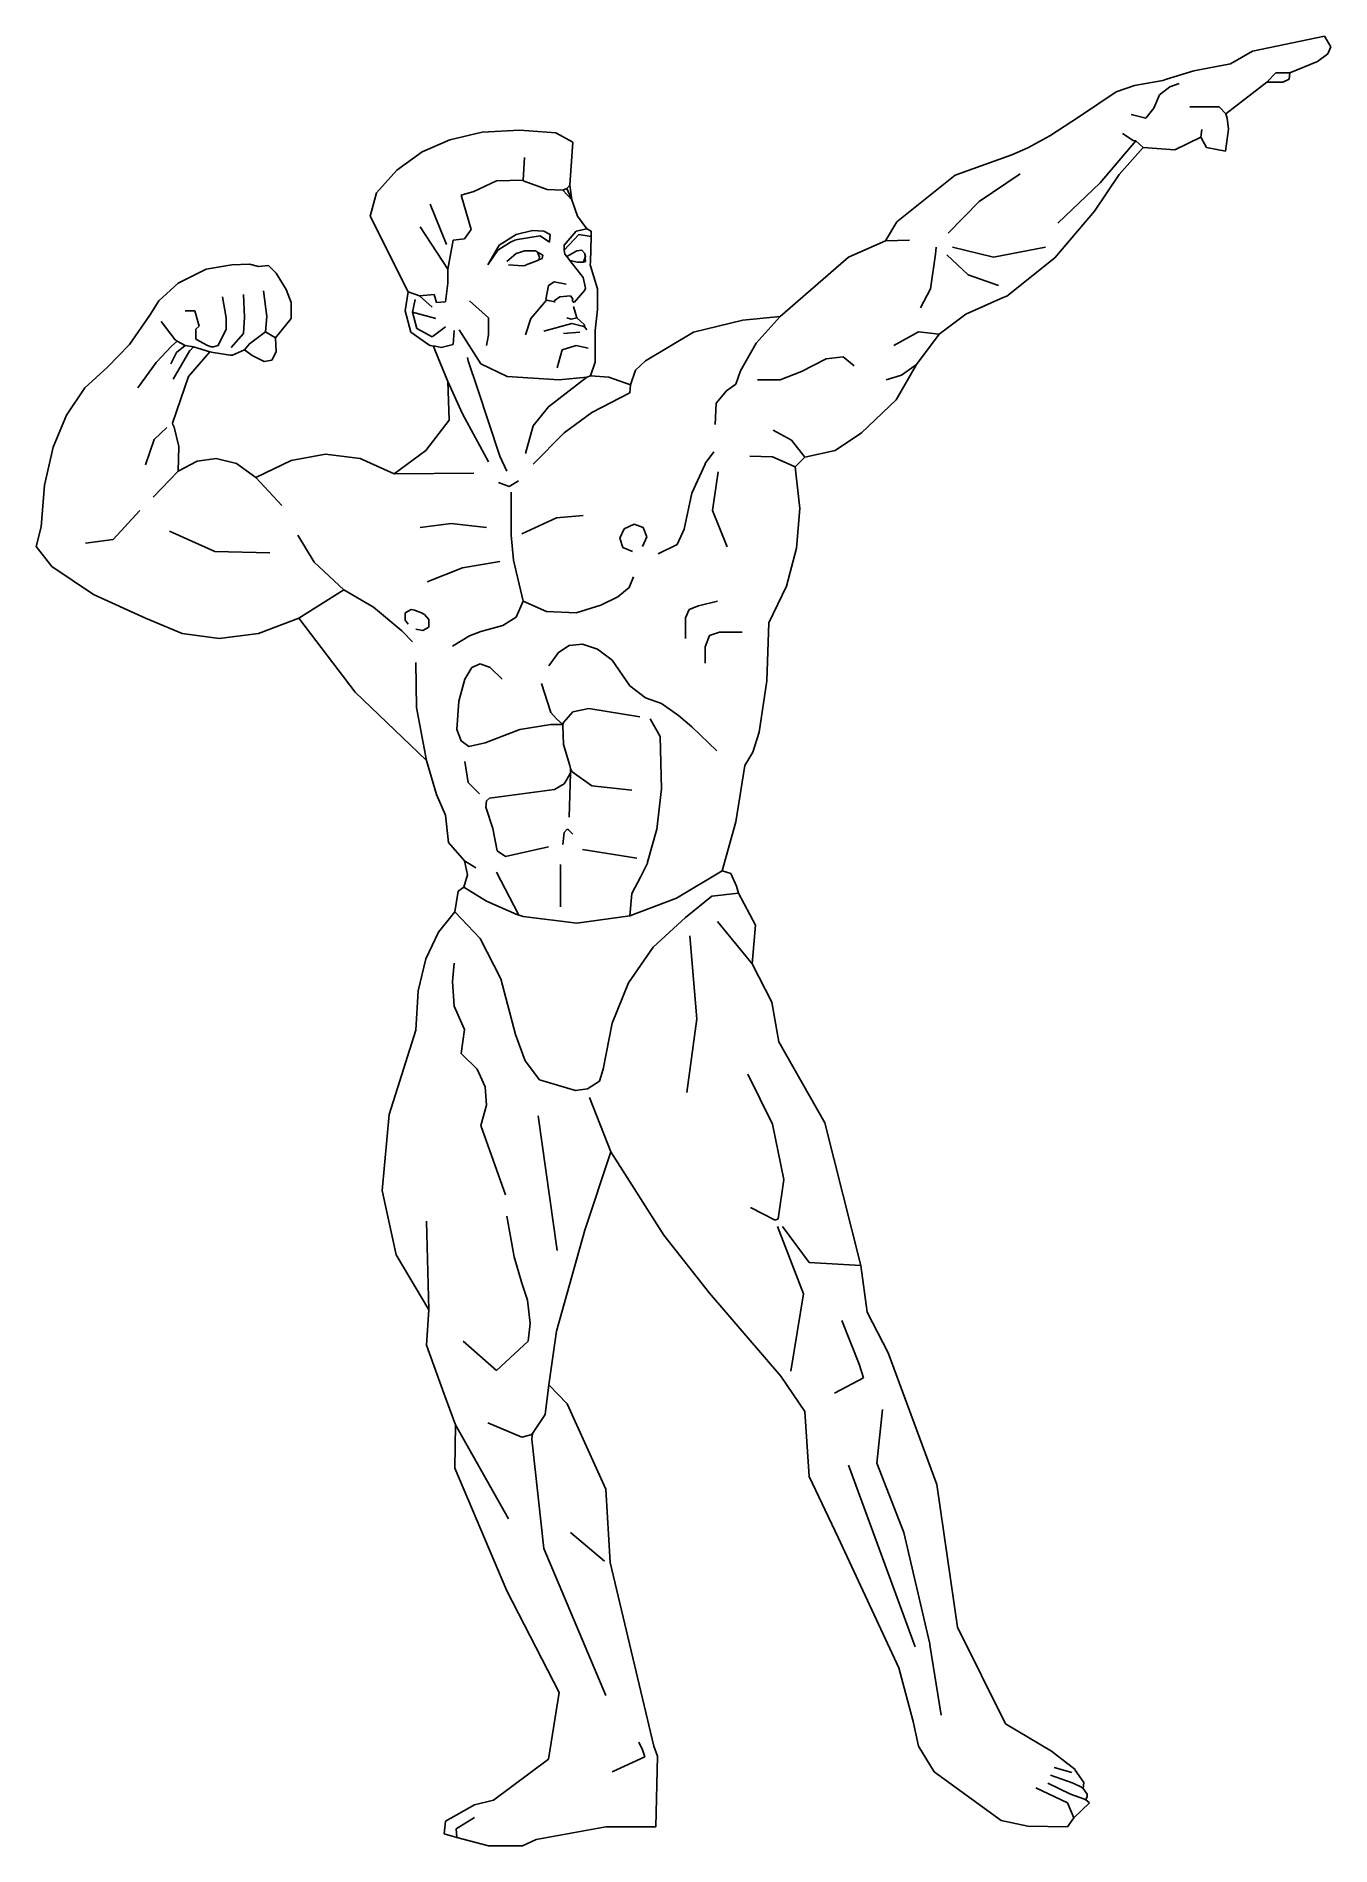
# Model space of a CAD drawing. Header units: millimetres. Extents: x 5995 to 7416, y 850 to 2836.
import ezdxf

# ---------------------------------------------------------------- set-up
doc = ezdxf.new("R2010")
doc.units = ezdxf.units.MM
doc.header["$MEASUREMENT"] = 0

msp = doc.modelspace()

# ---------------------------------------------------------------- linework, layer by layer
for p, q in [((7329.6, 2819.1), (7408.6, 2835.7)), ((7408.6, 2835.7), (7415.5, 2823.9)), ((7415.5, 2823.9), (7412.1, 2816.3)), ((7265.1, 2797.6), (7305.3, 2805.2)), ((7305.3, 2805.2), (7329.6, 2819.1)), ((7401, 2808), (7370.5, 2795.5)), ((7412.1, 2816.3), (7401, 2808)), ((7179.9, 2774.7), (7200, 2781.7)), ((7200, 2781.7), (7231.2, 2787.2)), ((7231.2, 2787.2), (7235.3, 2788.6)), ((7235.3, 2788.6), (7265.1, 2797.6)), ((7238.8, 2780.3), (7249.2, 2783.7)), ((7345.5, 2785.1), (7300.5, 2750.5)), ((7355.2, 2795.5), (7345.5, 2785.1)), ((7345.5, 2785.1), (7362.9, 2785.1)), ((7370.5, 2795.5), (7355.2, 2795.5)), ((7362.9, 2785.1), (7369.8, 2788.6)), ((7369.8, 2788.6), (7370.5, 2795.5)), ((7139.7, 2747.7), (7179.9, 2774.7)), ((7221.5, 2756.7), (7227.7, 2771.3)), ((7227.7, 2771.3), (7238.8, 2780.3)), ((7107.1, 2726.2), (7139.7, 2747.7)), ((7196.5, 2749.8), (7212.5, 2745.6)), ((7212.5, 2745.6), (7221.5, 2756.7)), ((7292.9, 2758.1), (7261, 2758.1)), ((7300.5, 2750.5), (7292.9, 2758.1)), ((7301.9, 2745.6), (7300.5, 2750.5)), ((7303.3, 2733.8), (7301.9, 2745.6)), ((6448.8, 2722.1), (6418.3, 2708.9)), ((6484.1, 2730.4), (6448.8, 2722.1)), ((6525.7, 2732.5), (6484.1, 2730.4)), ((6565.2, 2729.7), (6525.7, 2732.5)), ((6583.9, 2719.3), (6565.2, 2729.7)), ((7082.9, 2713.1), (7107.1, 2726.2)), ((7186.8, 2729), (7198.6, 2721.4)), ((7198.6, 2721.4), (7201.4, 2720.7)), ((7244.3, 2711), (7272.8, 2724.8)), ((7272.8, 2724.8), (7274.1, 2733.2)), ((7272.8, 2724.8), (7279, 2713.7)), ((7299.8, 2709.6), (7303.3, 2733.8)), ((6418.3, 2708.9), (6390.6, 2688.8)), ((6529.2, 2677.7), (6530.6, 2702.7)), ((6580.5, 2672.2), (6583.9, 2719.3)), ((7003.2, 2683.3), (7065.6, 2705.4)), ((7065.6, 2705.4), (7082.9, 2713.1)), ((7162.6, 2674.9), (7201.4, 2720.7)), ((7183.4, 2683.9), (7209.7, 2713.7)), ((7201.4, 2720.7), (7209.7, 2713.7)), ((7209.7, 2713.7), (7244.3, 2711)), ((7279, 2713.7), (7299.8, 2709.6)), ((6390.6, 2688.8), (6368.4, 2663.9)), ((6939.4, 2632), (7003.2, 2683.3)), ((7029.5, 2654.2), (7074.6, 2684.6)), ((7156.3, 2643.8), (7183.4, 2683.9)), ((6368.4, 2663.9), (6361.5, 2638.2)), ((6475.1, 2665.2), (6461.3, 2661.1)), ((6500.1, 2677), (6475.1, 2665.2)), ((6529.2, 2677.7), (6500.1, 2677)), ((6529.2, 2677), (6529.2, 2677.7)), ((6555.5, 2667.3), (6529.2, 2677)), ((6572.8, 2666.6), (6555.5, 2667.3)), ((6577, 2668.7), (6572.8, 2666.6)), ((6582.5, 2656.2), (6572.8, 2666.6)), ((6580.5, 2672.2), (6577, 2668.7)), ((6577, 2668.7), (6582.5, 2656.2)), ((6582.5, 2656.2), (6580.5, 2672.2)), ((7116.1, 2630.6), (7162.6, 2674.9)), ((6445.3, 2607), (6427.3, 2651.4)), ((6461.3, 2661.1), (6472.3, 2623.7)), ((6588.8, 2638.2), (6582.5, 2656.2)), ((6995.6, 2619.5), (7029.5, 2654.2)), ((7112.7, 2592.5), (7156.3, 2643.8)), ((6361.5, 2638.2), (6403, 2555.1)), ((6446.7, 2580), (6416.2, 2626.4)), ((6472.3, 2623.7), (6464.7, 2613.3)), ((6521.6, 2618.1), (6539.6, 2622.3)), ((6539.6, 2622.3), (6552, 2621.6)), ((6599.2, 2624.4), (6587.4, 2621.6)), ((6599.2, 2624.4), (6588.8, 2638.2)), ((6604, 2621.6), (6599.2, 2624.4)), ((6927, 2611.2), (6939.4, 2632)), ((6452.3, 2611.9), (6446.7, 2580)), ((6464.7, 2613.3), (6452.3, 2611.9)), ((6490.4, 2584.9), (6502.8, 2606.3)), ((6515.3, 2609.8), (6501.5, 2600.8)), ((6502.8, 2606.3), (6521.6, 2618.1)), ((6520.2, 2611.9), (6515.3, 2609.8)), ((6522.9, 2612.6), (6520.2, 2611.9)), ((6547.9, 2616.7), (6522.9, 2612.6)), ((6558.3, 2609.8), (6547.9, 2616.7)), ((6552, 2621.6), (6559, 2618.1)), ((6559, 2618.1), (6558.3, 2610.5)), ((6558.3, 2610.5), (6558.3, 2609.8)), ((6587.4, 2621.6), (6574.2, 2606.3)), ((6574.2, 2600.8), (6590.2, 2618.1)), ((6574.2, 2606.3), (6574.2, 2600.8)), ((6590.2, 2618.1), (6604, 2616)), ((6603.3, 2587.6), (6604, 2616)), ((6604, 2616), (6604, 2621.6)), ((6927, 2611.2), (6886.1, 2593.2)), ((6953.3, 2611.9), (6927, 2611.2)), ((6981.7, 2596.6), (6982.4, 2604.3)), ((7045.5, 2593.2), (7000.4, 2604.3)), ((7102.3, 2604.3), (7045.5, 2593.2)), ((6209.7, 2584.9), (6181.3, 2580)), ((6229.1, 2585.5), (6209.7, 2584.9)), ((6238.8, 2582.8), (6229.1, 2585.5)), ((6249.9, 2584.2), (6238.8, 2582.8)), ((6258.2, 2575.8), (6249.9, 2584.2)), ((6501.5, 2600.8), (6490.4, 2584.9)), ((6521.6, 2597.3), (6511.2, 2588.3)), ((6513.2, 2584.9), (6528.5, 2583.5)), ((6526.4, 2598.7), (6521.6, 2597.3)), ((6530.6, 2600.1), (6526.4, 2598.7)), ((6528.5, 2583.5), (6530.6, 2584.2)), ((6533.3, 2600.1), (6530.6, 2600.1)), ((6530.6, 2584.2), (6531.9, 2584.2)), ((6531.9, 2584.2), (6532.6, 2584.9)), ((6532.6, 2584.9), (6544.4, 2589)), ((6542.3, 2600.1), (6533.3, 2600.1)), ((6544.4, 2599.4), (6542.3, 2600.1)), ((6545.1, 2598.7), (6544.4, 2599.4)), ((6544.4, 2589), (6546.5, 2590.4)), ((6547.2, 2593.2), (6545.1, 2598.7)), ((6550.7, 2595.2), (6545.1, 2598.7)), ((6546.5, 2590.4), (6547.2, 2593.2)), ((6546.5, 2590.4), (6550, 2591.8)), ((6550, 2591.8), (6550.7, 2595.2)), ((6574.9, 2596.6), (6574.2, 2600.8)), ((6577, 2593.9), (6574.9, 2596.6)), ((6588.1, 2600.1), (6577, 2593.9)), ((6577, 2593.9), (6580.5, 2589.7)), ((6580.5, 2589.7), (6588.8, 2587.6)), ((6595, 2571), (6580.5, 2589.7)), ((6593.6, 2600.8), (6588.1, 2600.1)), ((6588.8, 2587.6), (6595, 2587.6)), ((6597.1, 2597.3), (6593.6, 2600.8)), ((6595, 2587.6), (6595.7, 2589)), ((6595, 2587.6), (6597.8, 2588.3)), ((6595.7, 2589), (6597.8, 2593.9)), ((6597.8, 2593.9), (6597.1, 2597.3)), ((6597.8, 2588.3), (6597.1, 2597.3)), ((6602.6, 2584.9), (6603.3, 2587.6)), ((6610.9, 2558.5), (6602.6, 2584.9)), ((6886.1, 2593.2), (6816.8, 2532.9)), ((6976.2, 2558.5), (6981.7, 2596.6)), ((6994.2, 2595.9), (7017.7, 2573.8)), ((7060, 2550.2), (7112.7, 2592.5)), ((6150.8, 2564.8), (6129.3, 2545.3)), ((6181.3, 2580), (6150.8, 2564.8)), ((6269.3, 2557.8), (6258.2, 2575.8)), ((6446.7, 2564.8), (6443.9, 2544)), ((6446.7, 2580), (6446.7, 2564.8)), ((6556.9, 2562), (6563.1, 2566.1)), ((6563.1, 2566.1), (6576.3, 2563.4)), ((6597.8, 2559.2), (6595, 2571)), ((7017.7, 2573.8), (7051, 2562)), ((6129.3, 2545.3), (6119.6, 2529.4)), ((6203.5, 2526.6), (6199.3, 2549.5)), ((6222.2, 2552.3), (6223.6, 2527.3)), ((6247.8, 2528), (6244.4, 2556.4)), ((6274.8, 2543.3), (6269.3, 2557.8)), ((6274.8, 2525.9), (6274.8, 2543.3)), ((6403, 2555.1), (6399.6, 2534.3)), ((6415.5, 2550.9), (6403, 2555.1)), ((6410.7, 2546.7), (6407.9, 2532.9)), ((6431.5, 2552.3), (6415.5, 2550.9)), ((6415.5, 2550.9), (6429.4, 2538.4)), ((6434.2, 2543.3), (6431.5, 2552.3)), ((6443.9, 2544), (6434.2, 2543.3)), ((6491.1, 2526.6), (6470.3, 2545.3)), ((6537.5, 2525.9), (6554.8, 2546)), ((6554.1, 2546.7), (6556.9, 2562)), ((6554.8, 2546.7), (6554.1, 2546.7)), ((6554.8, 2546), (6554.8, 2546.7)), ((6554.8, 2546), (6564.5, 2544)), ((6563.1, 2545.3), (6569.4, 2549.5)), ((6563.8, 2544), (6563.1, 2545.3)), ((6564.5, 2544), (6563.8, 2544)), ((6569.4, 2549.5), (6581.1, 2550.9)), ((6581.1, 2550.9), (6583.9, 2547.4)), ((6583.9, 2547.4), (6583.2, 2545.3)), ((6583.2, 2545.3), (6585.3, 2543.3)), ((6585.3, 2543.3), (6597.1, 2557.1)), ((6597.1, 2557.1), (6597.8, 2559.2)), ((6610.9, 2557.8), (6610.9, 2558.5)), ((6610.9, 2535.6), (6610.9, 2557.8)), ((6965.1, 2537.7), (6976.2, 2558.5)), ((7015, 2530.8), (7055.9, 2548.8)), ((7055.9, 2548.8), (7060, 2550.2)), ((6119.6, 2529.4), (6097.4, 2497.5)), ((6147.3, 2502.4), (6132.1, 2522.5)), ((6158.4, 2534.3), (6168.8, 2534.3)), ((6168.8, 2534.3), (6173.7, 2517.6)), ((6203.5, 2514.2), (6203.5, 2526.6)), ((6223.6, 2527.3), (6222.2, 2509.3)), ((6246.4, 2511.4), (6247.8, 2528)), ((6257.5, 2504.5), (6274.8, 2525.9)), ((6399.6, 2534.3), (6405.8, 2510.7)), ((6407.9, 2532.9), (6412.7, 2514.9)), ((6407.9, 2532.9), (6433.5, 2525.9)), ((6491.1, 2507.9), (6491.1, 2526.6)), ((6531.9, 2507.9), (6537.5, 2525.9)), ((6577, 2526.6), (6581.8, 2525.3)), ((6581.8, 2525.3), (6588.1, 2526.6)), ((6584.6, 2539.1), (6588.1, 2526.6)), ((6588.1, 2526.6), (6596.4, 2519)), ((6608.2, 2512.8), (6610.9, 2535.6)), ((6770.3, 2523.9), (6716.3, 2510.7)), ((6811.2, 2528), (6770.3, 2523.9)), ((6811.2, 2528), (6784.9, 2498.9)), ((6816.8, 2532.9), (6811.2, 2528)), ((6985.9, 2508.6), (7015, 2530.8)), ((6173.7, 2517.6), (6170.2, 2514.2)), ((6170.2, 2514.2), (6170.2, 2503.1)), ((6170.2, 2503.1), (6182.7, 2496.1)), ((6194.5, 2496.1), (6203.5, 2514.2)), ((6222.2, 2509.3), (6209, 2494.1)), ((6229.1, 2498.2), (6246.4, 2511.4)), ((6257.5, 2504.5), (6246.4, 2511.4)), ((6258.2, 2489.2), (6257.5, 2504.5)), ((6405.8, 2510.7), (6425.9, 2496.8)), ((6412.7, 2514.9), (6429.4, 2505.8)), ((6429.4, 2505.8), (6443.9, 2516.9)), ((6452.3, 2497.5), (6453.6, 2512.8)), ((6482.7, 2476), (6459.2, 2513.5)), ((6489, 2496.1), (6491.1, 2507.9)), ((6582.5, 2520.4), (6552, 2512.1)), ((6591.5, 2510.7), (6573.5, 2509.3)), ((6594.3, 2517.6), (6582.5, 2520.4)), ((6595, 2517.6), (6594.3, 2517.6)), ((6595.7, 2517.6), (6595, 2517.6)), ((6595.7, 2516.9), (6595.7, 2517.6)), ((6597.1, 2516.2), (6595.7, 2516.9)), ((6596.4, 2519), (6596.4, 2518.3)), ((6596.4, 2518.3), (6597.1, 2516.2)), ((6599.2, 2513.5), (6597.1, 2516.2)), ((6608.2, 2510), (6608.2, 2512.8)), ((6608.2, 2478.1), (6608.2, 2510)), ((6716.3, 2510.7), (6663.6, 2479.5)), ((6963, 2511.4), (6936, 2496.1)), ((6960.9, 2475.4), (6985.9, 2508.6)), ((6985.9, 2508.6), (6963, 2511.4)), ((6097.4, 2497.5), (6073.2, 2472.6)), ((6126.5, 2477.4), (6143.2, 2495.5)), ((6148.7, 2488.5), (6142.5, 2476)), ((6143.2, 2495.5), (6149.4, 2501)), ((6145.3, 2459.4), (6163.3, 2490.6)), ((6149.4, 2501), (6147.3, 2502.4)), ((6158.4, 2496.1), (6148.7, 2488.5)), ((6149.4, 2501), (6158.4, 2496.1)), ((6167.4, 2494.8), (6158.4, 2496.1)), ((6161.9, 2462.2), (6185.4, 2489.2)), ((6163.3, 2490.6), (6164, 2490.6)), ((6164, 2490.6), (6167.4, 2494.8)), ((6167.4, 2494.8), (6185.4, 2489.2)), ((6182.7, 2496.1), (6186.8, 2494.8)), ((6185.4, 2489.2), (6188.9, 2488.5)), ((6186.8, 2494.8), (6189.6, 2494.8)), ((6188.9, 2488.5), (6207.6, 2485.8)), ((6189.6, 2494.8), (6194.5, 2496.1)), ((6207.6, 2485.8), (6210.4, 2485.8)), ((6210.4, 2485.8), (6223.6, 2491.3)), ((6223.6, 2491.3), (6229.1, 2498.2)), ((6223.6, 2491.3), (6231.9, 2485.1)), ((6231.9, 2485.1), (6245, 2478.8)), ((6253.4, 2480.2), (6258.2, 2489.2)), ((6425.9, 2496.8), (6427.3, 2496.1)), ((6427.3, 2496.1), (6430.8, 2495.5)), ((6430.8, 2495.5), (6432.8, 2495.5)), ((6430.8, 2495.5), (6432.2, 2491.3)), ((6432.2, 2491.3), (6446.7, 2456.6)), ((6432.8, 2495.5), (6439.1, 2494.1)), ((6439.1, 2494.1), (6452.3, 2497.5)), ((6468.2, 2483), (6468.9, 2479.5)), ((6566.6, 2471.9), (6572.1, 2491.3)), ((6572.1, 2491.3), (6587.4, 2496.1)), ((6587.4, 2496.1), (6600.6, 2493.4)), ((6784.9, 2498.9), (6767.6, 2468.4)), ((6880.5, 2483.7), (6861.8, 2481.6)), ((6892.3, 2474), (6880.5, 2483.7)), ((6073.2, 2472.6), (6048.2, 2449.7)), ((6106.4, 2449.7), (6126.5, 2477.4)), ((6245, 2478.8), (6253.4, 2480.2)), ((6468.9, 2479.5), (6479.3, 2449)), ((6511.8, 2462.2), (6482.7, 2476)), ((6603.3, 2462.9), (6599.2, 2461.5)), ((6603.3, 2462.9), (6608.2, 2478.1)), ((6623.4, 2461.5), (6603.3, 2462.9)), ((6652.5, 2469.1), (6647, 2453.2)), ((6663.6, 2479.5), (6652.5, 2469.1)), ((6767.6, 2468.4), (6762.7, 2453.9)), ((6834.8, 2467.7), (6811.2, 2458.7)), ((6861.8, 2481.6), (6834.8, 2467.7)), ((6944.3, 2463.6), (6927.6, 2458.7)), ((6938.7, 2436.5), (6960.9, 2475.4)), ((6960.9, 2475.4), (6944.3, 2463.6)), ((6048.2, 2449.7), (6028.1, 2419.9)), ((6144.6, 2410.9), (6161.9, 2462.2)), ((6446.7, 2456.6), (6448.1, 2414.4)), ((6446.7, 2456.6), (6462.6, 2421.3)), ((6479.3, 2449), (6503.5, 2374.9)), ((6568.7, 2458.7), (6511.8, 2462.2)), ((6599.2, 2461.5), (6556.9, 2428.9)), ((6599.2, 2461.5), (6568.7, 2458.7)), ((6646.3, 2444.2), (6604.7, 2422.7)), ((6647, 2453.2), (6623.4, 2461.5)), ((6647, 2453.2), (6646.3, 2444.2)), ((6752.3, 2446.3), (6741.2, 2433.1)), ((6762.7, 2453.9), (6752.3, 2446.3)), ((6811.2, 2458.7), (6786.3, 2458.7)), ((6556.9, 2428.9), (6540.3, 2408.1)), ((6741.2, 2433.1), (6739.8, 2409.5)), ((6900.6, 2400.5), (6938.7, 2436.5)), ((6028.1, 2419.9), (6013.6, 2384.6)), ((6138.3, 2406.1), (6124.5, 2392.9)), ((6145.3, 2408.1), (6144.6, 2410.9)), ((6145.9, 2408.1), (6145.3, 2408.1)), ((6151.5, 2385.3), (6145.9, 2408.1)), ((6448.1, 2414.4), (6422.5, 2381.1)), ((6462.6, 2421.3), (6491.1, 2368.6)), ((6540.3, 2408.1), (6531.9, 2377.6)), ((6604.7, 2422.7), (6574.2, 2400.5)), ((6823.7, 2392.2), (6803.6, 2403.3)), ((6013.6, 2384.6), (6003.9, 2343)), ((6124.5, 2392.9), (6114.8, 2365.2)), ((6150.8, 2358.2), (6151.5, 2385.3)), ((6574.2, 2400.5), (6540.3, 2365.9)), ((6838.3, 2373.5), (6823.7, 2392.2)), ((6871.5, 2381.1), (6900.6, 2400.5)), ((6171.6, 2369.3), (6150.8, 2358.2)), ((6192.4, 2372.1), (6171.6, 2369.3)), ((6214.6, 2366.6), (6192.4, 2372.1)), ((6236, 2351.3), (6214.6, 2366.6)), ((6274.8, 2370), (6236, 2351.3)), ((6312.3, 2377), (6274.8, 2370)), ((6350.4, 2372.1), (6312.3, 2377)), ((6387.8, 2355.5), (6350.4, 2372.1)), ((6422.5, 2381.1), (6387.8, 2355.5)), ((6503.5, 2374.9), (6511.2, 2358.2)), ((6714.2, 2334), (6728.8, 2365.9)), ((6728.8, 2366.6), (6738.5, 2379.7)), ((6728.8, 2365.9), (6728.8, 2366.6)), ((6802.9, 2374.2), (6778, 2374.9)), ((6827.9, 2363.1), (6802.9, 2374.2)), ((6827.9, 2363.1), (6838.3, 2373.5)), ((6838.3, 2373.5), (6871.5, 2381.1)), ((6123.1, 2329.8), (6150.8, 2358.2)), ((6236, 2351.3), (6264.4, 2320.8)), ((6387.8, 2355.5), (6475.1, 2356.2)), ((6513.9, 2341.6), (6502.1, 2345.8)), ((6524.3, 2347.8), (6513.9, 2341.6)), ((6737.1, 2315.3), (6743.3, 2357.5)), ((6832.7, 2317.4), (6827.9, 2363.1)), ((6003.9, 2343), (6000.4, 2297.3)), ((6516, 2335.4), (6516, 2288.9)), ((6705.9, 2294.5), (6714.2, 2334)), ((6108.5, 2315.3), (6079.4, 2283.4)), ((6565.9, 2307), (6527.8, 2289.6)), ((6595, 2309.7), (6565.9, 2307)), ((6753, 2275.1), (6737.1, 2315.3)), ((6829.2, 2273.7), (6832.7, 2317.4)), ((6000.4, 2297.3), (5994.9, 2275.8)), ((6141.1, 2292.4), (6191, 2270.2)), ((6281.8, 2288.2), (6299.8, 2258.4)), ((6416.2, 2296.6), (6450.2, 2300.7)), ((6450.2, 2300.7), (6489, 2296.6)), ((6516, 2288.9), (6516, 2288.2)), ((6516, 2288.2), (6518.8, 2260.5)), ((6640.1, 2295.2), (6635.2, 2284.8)), ((6635.2, 2284.8), (6638.7, 2274.4)), ((6651.1, 2300), (6640.1, 2295.2)), ((6660.8, 2296.6), (6651.1, 2300)), ((6660.2, 2275.8), (6665, 2286.2)), ((6665, 2286.2), (6660.8, 2296.6)), ((6698.3, 2277.9), (6705.9, 2294.5)), ((5994.9, 2275.8), (6012.2, 2253.6)), ((6079.4, 2283.4), (6048.9, 2279.2)), ((6191, 2270.2), (6251.3, 2268.8)), ((6638.7, 2274.4), (6649.1, 2270.2)), ((6677.5, 2267.5), (6698.3, 2277.9)), ((6818.2, 2232.1), (6829.2, 2273.7)), ((6012.2, 2253.6), (6057.9, 2223.1)), ((6299.8, 2258.4), (6332.4, 2228)), ((6423.8, 2237), (6462.6, 2252.2)), ((6462.6, 2252.2), (6503.5, 2259.1)), ((6518.8, 2260.5), (6529.2, 2215.5)), ((6283.2, 2196.8), (6332.4, 2228)), ((6332.4, 2228), (6364.9, 2209.2)), ((6645.6, 2230.7), (6633.1, 2220.3)), ((6650.4, 2242.5), (6645.6, 2230.7)), ((6798.8, 2191.9), (6818.2, 2232.1)), ((6057.9, 2223.1), (6114.8, 2196.8)), ((6364.9, 2209.2), (6396.1, 2182.9)), ((6406.5, 2206.5), (6399.6, 2203)), ((6410, 2205.8), (6406.5, 2206.5)), ((6417.6, 2203), (6410, 2205.8)), ((6529.2, 2215.5), (6521.6, 2198.2)), ((6554.8, 2204.4), (6529.2, 2215.5)), ((6614.4, 2211.3), (6587.4, 2203)), ((6633.1, 2220.3), (6614.4, 2211.3)), ((6707.3, 2197.5), (6711.4, 2206.5)), ((6711.4, 2206.5), (6721.8, 2210.6)), ((6721.8, 2210.6), (6742.6, 2215.5)), ((6114.8, 2196.8), (6155, 2180.1)), ((6238.8, 2180.1), (6283.2, 2196.8)), ((6283.2, 2196.8), (6344.8, 2115.7)), ((6399.6, 2203), (6399.6, 2194.7)), ((6399.6, 2194.7), (6403, 2190.5)), ((6411.4, 2185), (6419, 2183.6)), ((6421.1, 2200.9), (6417.6, 2203)), ((6419, 2183.6), (6425.9, 2187.1)), ((6425.9, 2195.4), (6421.1, 2200.9)), ((6425.9, 2187.1), (6425.9, 2195.4)), ((6507, 2189.1), (6482.7, 2182.2)), ((6521.6, 2198.2), (6507, 2189.1)), ((6587.4, 2203), (6554.8, 2204.4)), ((6707.3, 2174.6), (6707.3, 2197.5)), ((6796.7, 2128.2), (6798.8, 2191.9)), ((6155, 2180.1), (6195.8, 2174.6)), ((6195.8, 2174.6), (6238.8, 2180.1)), ((6396.1, 2182.9), (6407.9, 2171.1)), ((6470.3, 2177.4), (6451.6, 2166.3)), ((6482.7, 2182.2), (6470.3, 2177.4)), ((6568, 2159.3), (6579.8, 2167)), ((6579.8, 2167), (6594.3, 2168.4)), ((6594.3, 2168.4), (6610.9, 2162.8)), ((6728.8, 2165.6), (6733.6, 2178.1)), ((6728.8, 2147.6), (6728.8, 2165.6)), ((6733.6, 2178.1), (6744.7, 2181.5)), ((6744.7, 2181.5), (6769.6, 2181.5)), ((6411.4, 2148.3), (6412.1, 2099.1)), ((6473, 2142.7), (6482, 2146.9)), ((6482, 2146.9), (6493.1, 2142.7)), ((6557.6, 2144.8), (6568, 2159.3)), ((6610.9, 2162.8), (6626.9, 2151)), ((6626.9, 2151), (6646.3, 2122.6)), ((6458.5, 2106), (6465.4, 2130.2)), ((6465.4, 2130.2), (6473, 2142.7)), ((6493.1, 2142.7), (6506.3, 2130.2)), ((6559.7, 2093.5), (6549.3, 2125.4)), ((6788.4, 2072), (6796.7, 2128.2)), ((6344.8, 2115.7), (6423.1, 2040.8)), ((6456.4, 2074.8), (6458.5, 2106)), ((6646.3, 2122.6), (6663.6, 2109.5)), ((6663.6, 2109.5), (6680.9, 2103.2)), ((6412.1, 2099.1), (6423.1, 2040.8)), ((6565.9, 2086.6), (6559.7, 2093.5)), ((6572.8, 2080.3), (6565.9, 2086.6)), ((6583.9, 2094.2), (6573.5, 2082.4)), ((6601.2, 2097.7), (6583.9, 2094.2)), ((6657.4, 2088.7), (6601.2, 2097.7)), ((6679.6, 2067.2), (6668.5, 2086.6)), ((6680.9, 2103.2), (6699.7, 2090)), ((6699.7, 2090), (6714.2, 2077.6)), ((6461.3, 2062.3), (6456.4, 2074.8)), ((6525.7, 2074.8), (6487.6, 2060.2)), ((6559.7, 2080.3), (6525.7, 2074.8)), ((6565.9, 2080.3), (6559.7, 2080.3)), ((6572.8, 2080.3), (6565.9, 2080.3)), ((6573.5, 2082.4), (6572.8, 2080.3)), ((6572.8, 2079), (6572.8, 2080.3)), ((6573.5, 2058.2), (6572.8, 2079)), ((6680.9, 2009.7), (6679.6, 2067.2)), ((6714.2, 2077.6), (6741.9, 2051.2)), ((6781.4, 2049.9), (6788.4, 2072)), ((6469.6, 2056.1), (6461.3, 2062.3)), ((6487.6, 2060.2), (6469.6, 2056.1)), ((6580.5, 2035.3), (6573.5, 2058.2)), ((6772.4, 2035.3), (6781.4, 2049.9)), ((6423.1, 2040.8), (6434.2, 2003.4)), ((6465.4, 2039.5), (6468.9, 2016.6)), ((6574.2, 2015.2), (6581.1, 2027)), ((6579.8, 1978.5), (6581.1, 2027)), ((6581.1, 2031.8), (6580.5, 2035.3)), ((6582.5, 2029.1), (6581.1, 2031.8)), ((6581.1, 2029.1), (6581.1, 2031.8)), ((6581.1, 2028.4), (6581.1, 2029.1)), ((6581.1, 2027), (6581.1, 2028.4)), ((6583.2, 2028.4), (6582.5, 2029.1)), ((6604.7, 2013.1), (6583.2, 2028.4)), ((6762.7, 1973.6), (6772.4, 2035.3)), ((6468.9, 2016.6), (6481.4, 2004.1)), ((6492.4, 1999.3), (6563.8, 2009)), ((6563.8, 2009), (6574.2, 2015.2)), ((6648.4, 2008.3), (6604.7, 2013.1)), ((6676.1, 1965.3), (6680.9, 2009.7)), ((6434.2, 2003.4), (6443.9, 1980.6)), ((6488.3, 1989.6), (6489, 1996.5)), ((6495.9, 1966), (6488.3, 1989.6)), ((6489, 1996.5), (6492.4, 1999.3)), ((6443.9, 1980.6), (6447.4, 1950.8)), ((6747.5, 1919.6), (6762.7, 1973.6)), ((6447.4, 1950.8), (6464.7, 1930.7)), ((6500.8, 1941.7), (6495.9, 1966)), ((6574.2, 1961.8), (6572.8, 1948.7)), ((6577.7, 1965.3), (6574.2, 1961.8)), ((6579.1, 1964.6), (6577.7, 1965.3)), ((6583.9, 1959.8), (6579.1, 1964.6)), ((6665.7, 1929.3), (6676.1, 1965.3)), ((6464.7, 1930.7), (6477.2, 1923)), ((6464.7, 1930.7), (6468.2, 1915.4)), ((6509.8, 1935.5), (6500.8, 1941.7)), ((6556.9, 1945.9), (6509.8, 1935.5)), ((6653.9, 1933.4), (6594.3, 1943.1)), ((6658.1, 1912.6), (6665.7, 1927.9)), ((6665.7, 1928.6), (6665.7, 1929.3)), ((6665.7, 1927.9), (6665.7, 1928.6)), ((6468.2, 1915.4), (6464, 1901.6)), ((6500.1, 1918.2), (6523.6, 1872.4)), ((6570.1, 1880.1), (6570.1, 1926.5)), ((6648.4, 1894.6), (6658.1, 1912.6)), ((6747.5, 1919.6), (6697.6, 1889.8)), ((6757.2, 1916.8), (6747.5, 1919.6)), ((6763.4, 1902.9), (6757.2, 1916.8)), ((6457.8, 1897.4), (6454.3, 1874.5)), ((6464, 1901.6), (6457.8, 1897.4)), ((6464, 1901.6), (6489, 1886.3)), ((6646.3, 1870.4), (6648.4, 1894.6)), ((6697.6, 1889.8), (6646.3, 1870.4)), ((6707.3, 1868.3), (6736.4, 1891.9)), ((6736.4, 1891.9), (6765.5, 1895.3)), ((6765.5, 1895.3), (6763.4, 1902.9)), ((6784.2, 1860), (6765.5, 1895.3)), ((6454.3, 1874.5), (6436.3, 1852.3)), ((6454.3, 1874.5), (6482, 1845.4)), ((6489, 1886.3), (6522.2, 1871.8)), ((6523.6, 1872.4), (6522.2, 1871.8)), ((6522.2, 1871.8), (6525, 1871.1)), ((6524.3, 1871.1), (6523.6, 1872.4)), ((6527.1, 1870.4), (6524.3, 1871.1)), ((6524.3, 1871.1), (6525, 1871.1)), ((6525, 1871.1), (6527.1, 1870.4)), ((6529.2, 1869.7), (6527.1, 1870.4)), ((6588.1, 1862.1), (6529.2, 1869.7)), ((6646.3, 1870.4), (6588.1, 1862.1)), ((6671.9, 1835.7), (6707.3, 1868.3)), ((6436.3, 1852.3), (6422.5, 1823.2)), ((6719.7, 1757.4), (6712.1, 1848.2)), ((6780.7, 1817.7), (6742.6, 1864.1)), ((6780.7, 1817.7), (6784.2, 1860)), ((6482, 1845.4), (6504.9, 1801.1)), ((6644.9, 1796.9), (6671.9, 1835.7)), ((6422.5, 1823.2), (6414.1, 1787.9)), ((6451.6, 1798.3), (6453.6, 1818.4)), ((6802.2, 1775.4), (6780.7, 1817.7)), ((6414.1, 1787.9), (6411.4, 1744.9)), ((6453.6, 1771.3), (6451.6, 1798.3)), ((6504.9, 1801.1), (6520.9, 1740.1)), ((6626.9, 1752.6), (6644.9, 1796.9)), ((6464.7, 1745.6), (6453.6, 1771.3)), ((6809.8, 1731.8), (6802.2, 1775.4)), ((6617.2, 1702), (6626.9, 1752.6)), ((6708.7, 1676.3), (6719.7, 1757.4)), ((6411.4, 1744.9), (6382.3, 1652.1)), ((6461.3, 1719.3), (6464.7, 1745.6)), ((6520.9, 1740.1), (6531.3, 1711)), ((6860.4, 1643.1), (6809.8, 1731.8)), ((6478.6, 1702), (6461.3, 1719.3)), ((6531.3, 1711), (6547.2, 1690.2)), ((6487.6, 1682.6), (6478.6, 1702)), ((6547.2, 1690.2), (6586.7, 1678.4)), ((6599.9, 1680.5), (6613, 1688.8)), ((6613, 1688.8), (6617.2, 1702)), ((6775.9, 1696.4), (6802.9, 1641.7)), ((6489, 1662.5), (6487.6, 1682.6)), ((6586.7, 1678.4), (6599.9, 1680.5)), ((6601.9, 1670.8), (6625.5, 1611.2)), ((6382.3, 1652.1), (6374.6, 1568.9)), ((6482.7, 1640.3), (6489, 1662.5)), ((6545.8, 1650.7), (6566.6, 1503.1)), ((6509.8, 1564.1), (6482.7, 1640.3)), ((6802.9, 1641.7), (6815.4, 1580.7)), ((6899.9, 1486.4), (6860.4, 1643.1)), ((6597.1, 1525.3), (6625.5, 1611.2)), ((6625.5, 1611.2), (6683.7, 1519.7)), ((6815.4, 1580.7), (6809.1, 1537.7)), ((6374.6, 1568.9), (6389.9, 1498.2)), ((6805.7, 1536.3), (6778.7, 1550.2)), ((6425.9, 1437.9), (6423.1, 1535)), ((6519.5, 1496.1), (6511.2, 1540.5)), ((6809.1, 1537.7), (6805.7, 1536.3)), ((6808.5, 1529.4), (6836.9, 1455.3)), ((6843.1, 1489.9), (6814, 1529.4)), ((6565.9, 1414.4), (6597.1, 1525.3)), ((6683.7, 1519.7), (6733.6, 1456)), ((6389.9, 1498.2), (6425.9, 1437.9)), ((6527.8, 1467), (6519.5, 1496.1)), ((6899.9, 1486.4), (6843.1, 1489.9)), ((6906.9, 1435.2), (6899.9, 1486.4)), ((6534, 1448.3), (6527.8, 1467)), ((6733.6, 1456), (6811.9, 1365.2)), ((6836.9, 1455.3), (6823, 1370.7)), ((6425.9, 1437.9), (6423.1, 1399.1)), ((6536.8, 1422.7), (6534, 1448.3)), ((6929.7, 1390.8), (6906.9, 1435.2)), ((6534.7, 1403.3), (6536.8, 1422.7)), ((6557.6, 1355.5), (6565.9, 1414.4)), ((6879.1, 1426.2), (6897.8, 1378.3)), ((6423.1, 1399.1), (6442.5, 1345.1)), ((6463.3, 1403.3), (6500.1, 1371.4)), ((6500.1, 1371.4), (6534.7, 1403.3)), ((6983.1, 1246), (6929.7, 1390.8)), ((6897.8, 1378.3), (6902.7, 1363.1)), ((6553.4, 1322.9), (6557.6, 1355.5)), ((6577.7, 1334.7), (6557.6, 1355.5)), ((6811.9, 1365.2), (6838.3, 1326.4)), ((6902.7, 1363.1), (6870.8, 1346.5)), ((6442.5, 1345.1), (6455, 1311.8)), ((6620, 1241.1), (6577.7, 1334.7)), ((6455, 1311.8), (6454.3, 1264)), ((6455, 1311.8), (6513.2, 1208.6)), ((6527.8, 1297.9), (6490.4, 1313.9)), ((6539.6, 1302.1), (6553.4, 1322.9)), ((6838.3, 1326.4), (6843.1, 1255)), ((6917.3, 1269.5), (6923.5, 1328.4)), ((6537.5, 1300.7), (6527.8, 1297.9)), ((6539.6, 1302.1), (6537.5, 1300.7)), ((6538.9, 1295.9), (6539.6, 1302.1)), ((6552, 1176), (6538.9, 1295.9)), ((6454.3, 1264), (6511.2, 1129.6)), ((6843.1, 1255), (6875, 1187.8)), ((6886.1, 1267.5), (6959.5, 1067.9)), ((6947.1, 1193.3), (6917.3, 1269.5)), ((6624.8, 1160.7), (6620, 1241.1)), ((7006, 1089.4), (6983.1, 1246)), ((6618.6, 1162.1), (6581.1, 1193.3)), ((6975.5, 1071.3), (6947.1, 1193.3)), ((6620, 1014.5), (6552, 1176)), ((6875, 1187.8), (6941.5, 1045)), ((6672.6, 959.1), (6624.8, 1160.7)), ((6511.2, 1129.6), (6568.7, 1018)), ((7058.6, 983.3), (7006, 1089.4)), ((6975.5, 1070.6), (6975.5, 1071.3)), ((6975.5, 1070), (6975.5, 1070.6)), ((6987.9, 993), (6975.5, 1070)), ((6941.5, 1045), (6957.4, 986.1)), ((6568.7, 1018), (6556.9, 944.5)), ((6957.4, 986.1), (6963, 959.1)), ((7109.2, 953.5), (7058.6, 983.3)), ((6656, 963.2), (6660.2, 954.9)), ((6660.2, 954.9), (6662.9, 947.3)), ((6676.8, 948), (6672.6, 959.1)), ((6963, 959.1), (6980.3, 930.7)), ((7134.9, 933.4), (7109.2, 953.5)), ((6556.9, 944.5), (6496.6, 899.5)), ((6662.9, 947.3), (6626.9, 930.7)), ((6674.7, 870.4), (6676.8, 948)), ((7131.4, 930), (7112, 935.5)), ((6980.3, 930.7), (7053.8, 877.3)), ((7130, 906.4), (7105.1, 918.2)), ((7132.8, 918.2), (7107.8, 927.2)), ((7141.8, 914), (7132.8, 918.2)), ((7134.9, 932.7), (7134.9, 933.4)), ((7144.6, 918.9), (7134.9, 932.7)), ((7143.9, 912.6), (7141.8, 914)), ((7143.9, 912.6), (7144.6, 918.9)), ((6475.8, 894.6), (6443.9, 876.6)), ((6496.6, 899.5), (6475.8, 894.6)), ((7126.5, 896.7), (7091.9, 913.3)), ((7133.5, 880.1), (7126.5, 896.7)), ((7145.3, 900.9), (7130, 906.4)), ((7133.5, 880.1), (7150.8, 896.7)), ((7148, 906.4), (7143.9, 912.6)), ((7146.6, 900.2), (7145.3, 900.9)), ((7146.6, 900.2), (7148, 903.6)), ((7150.8, 896.7), (7146.6, 900.2)), ((7148, 903.6), (7148, 906.4)), ((6443.9, 876.6), (6442.5, 862.7)), ((6455.7, 868.3), (6475.8, 880.8)), ((7053.8, 877.3), (7082.9, 871.1)), ((7126.5, 870.4), (7133.5, 880.1)), ((6442.5, 862.7), (6456.4, 858.6)), ((6456.4, 858.6), (6455.7, 868.3)), ((6456.4, 858.6), (6491.1, 849.6)), ((6528.5, 849.6), (6543.7, 856.5)), ((6543.7, 856.5), (6620, 870.4)), ((6620, 870.4), (6674.7, 870.4)), ((7082.9, 871.1), (7126.5, 870.4)), ((6491.1, 849.6), (6528.5, 849.6))]:
    msp.add_line(p, q)

doc.saveas('drawing.dxf')
